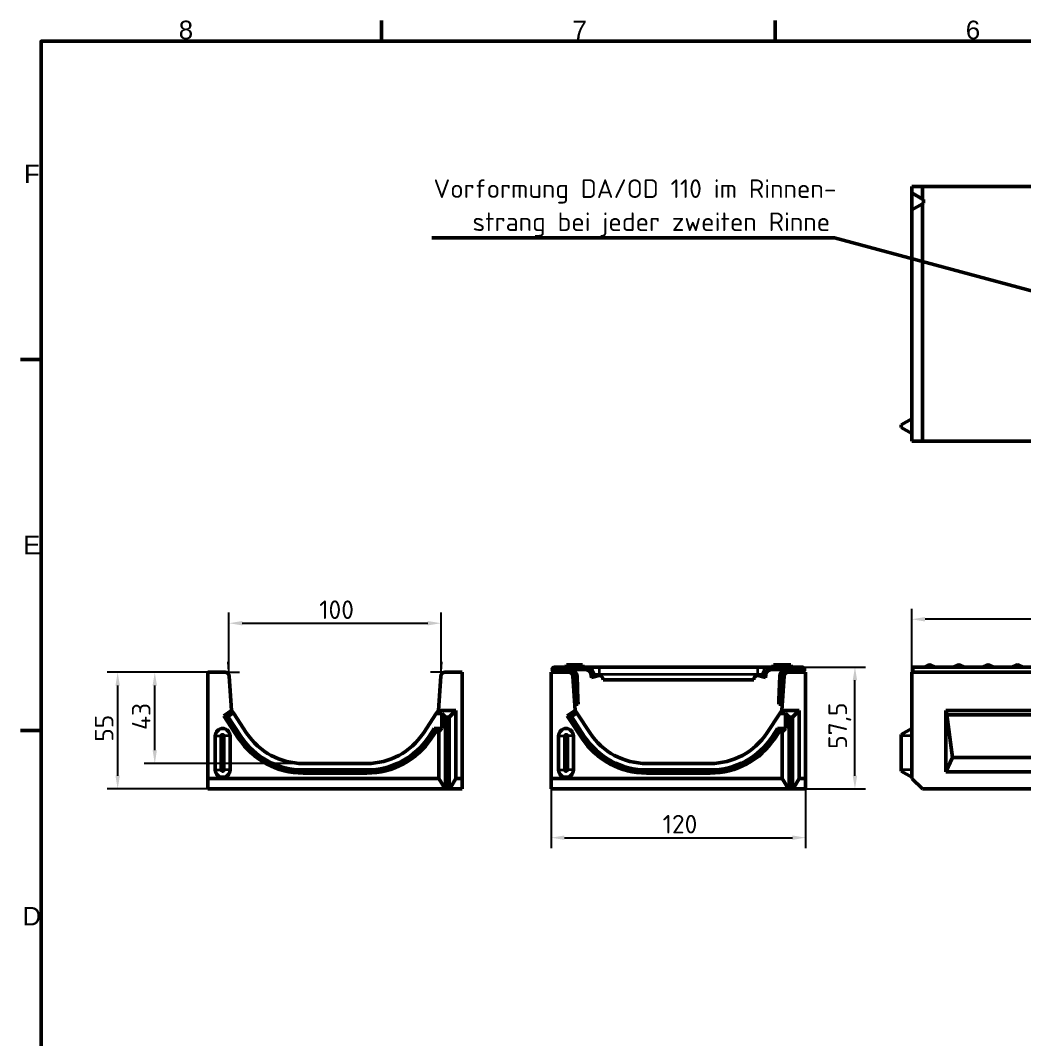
# Model space of a CAD drawing. Header units: millimetres. Extents: x 0 to 2181, y -65 to 1050.
# Drawn here: x 15.3 to 488.9, y 554.3 to 1034.9 of the extents above; entities that cross this region are included whole.
import ezdxf

# ---------------------------------------------------------------- set-up
doc = ezdxf.new("R2010")
doc.units = ezdxf.units.MM
doc.header["$LTSCALE"] = 2.5
for name, color, linetype, lineweight in [('Bemaßung (ISO)', 7, 'Continuous', 25), ('Rahmen_0', 7, 'Continuous', 50), ('Rahmen_2', 7, 'Continuous', 50), ('Sichtbar (ISO)', 7, 'Continuous', 50), ('Sichtbar schmal (ISO)', 7, 'Continuous', 35), ('Symbole(DIN)', 7, 'Continuous', 50)]:
    doc.layers.add(name, color=color, linetype=linetype, lineweight=lineweight)
doc.styles.add('Aktuell-DINNach Layer', font='arial.ttf')
doc.styles.add('Notiztext (DIN)', font='isocpeur.ttf')
doc.styles.add('TXT 3_5', font='isocpeur.ttf')
doc.dimstyles.new('Anrin Standard (DIN)', dxfattribs={"dimscale": 2.5, "dimtxt": 3.5, "dimasz": 2.5, "dimexe": 2, "dimexo": 0, "dimgap": 0.8, "dimtad": 1, "dimrnd": 1e-08, "dimtxsty": 'TXT 3_5', "dimcen": 0.09, "dimdle": 10, "dimclrd": 256, "dimclre": 256, "dimclrt": 256, "dimadec": 0, "dimazin": 2, "dimtfac": 0.714286, "dimtmove": 0, "dimatfit": 3, "dimfxl": 1, "dimtolj": 1, "dimlwd": -1, "dimlwe": -1, "dimarcsym": 0})

# ---------------------------------------------------------------- blocks, each defined once
blk = doc.blocks.new('Ränder Standardrahmen')
at = {"layer": 'Rahmen_0'}
for p, q in [((74.25, 410), (74.25, 413.9)), ((148.5, 410), (148.5, 413.9)), ((10, 350), (6.1, 350)), ((10, 280), (6.1, 280))]:
    blk.add_line(p, q, dxfattribs=at)
at = {"layer": 'Rahmen_0', "flags": 128}
blk.add_lwpolyline([(10, 10), (10, 410), (584, 410), (584, 10), (10, 10)], dxfattribs=at)
at = {"layer": 'Rahmen_2', "char_height": 3.5, "attachment_point": 7, "style": 'Aktuell-DINNach Layer'}
for s, insert in [('8', (35.97, 410.34)), ('7', (110.26, 410.4)), ('6', (184.46, 410.34)), ('F', (6.78, 383.25)), ('E', (6.62, 313.25)), ('D', (6.48, 243.25))]:
    blk.add_mtext(s, dxfattribs=dict(at, insert=insert))
blk = doc.blocks.new('Führungslinientext1')
at = {"layer": 'Symbole(DIN)'}
h = blk.add_hatch(color=256, dxfattribs=at)
edge = h.paths.add_edge_path(flags=0)
edge.add_arc((213.7, 358.37), 1.25, 0, 360)
for p, q in [((83.74, 372.92), (157.21, 372.92)), ((159.71, 372.92), (157.21, 372.92)), ((211.29, 359.02), (159.71, 372.92)), ((211.29, 359.02), (212.5, 358.69))]:
    blk.add_line(p, q, dxfattribs=at)
blk.add_circle((213.7, 358.37), 1.25, dxfattribs=at)
at = {"layer": 'Symbole(DIN)', "char_height": 3.5, "attachment_point": 7, "style": 'Notiztext (DIN)'}
for s, insert in [('Vorformung DA/OD 110 im Rinnen-', (84.04, 379.4)), ('strang bei jeder zweiten Rinne', (91.39, 373.16))]:
    blk.add_mtext(s, dxfattribs=dict(at, insert=insert))
blk = doc.blocks.new('*D3')
at = {"layer": 'Bemaßung (ISO)', "transparency": 16777216}
for p, q in [((265.62, 677.47), (265.62, 644.5)), ((385.62, 677.47), (385.62, 644.5)), ((271.87, 649.5), (379.37, 649.5))]:
    blk.add_line(p, q, dxfattribs=at)
for points in [[(271.87, 650.54), (271.87, 648.45), (265.62, 649.5)], [(379.37, 650.54), (379.37, 648.45), (385.62, 649.5)]]:
    blk.add_solid(points, dxfattribs=at)
at = {"layer": 'Defpoints', "color": 0, "transparency": 16777216}
for p in [(265.62, 677.47), (385.62, 677.47), (385.62, 649.5)]:
    blk.add_point(p, dxfattribs=at)
at = {"layer": 'Bemaßung (ISO)', "transparency": 16777216, "insert": (318.18, 660.25), "char_height": 8.75, "attachment_point": 1, "style": 'TXT 3_5'}
blk.add_mtext('\\A1;120', dxfattribs=at)
blk = doc.blocks.new('*D4')
at = {"layer": 'Bemaßung (ISO)', "transparency": 16777216}
for p, q in [((383.87, 729.97), (413.87, 729.97)), ((408.87, 678.72), (408.87, 723.72)), ((377.51, 672.47), (413.87, 672.47))]:
    blk.add_line(p, q, dxfattribs=at)
for points in [[(407.83, 723.72), (409.91, 723.72), (408.87, 729.97)], [(407.83, 678.72), (409.91, 678.72), (408.87, 672.47)]]:
    blk.add_solid(points, dxfattribs=at)
at = {"layer": 'Defpoints', "color": 0, "transparency": 16777216}
for p in [(383.87, 729.97), (408.87, 729.97), (377.51, 672.47)]:
    blk.add_point(p, dxfattribs=at)
at = {"layer": 'Bemaßung (ISO)', "transparency": 16777216, "insert": (396.37, 691.38), "char_height": 8.75, "attachment_point": 1, "rotation": 90, "style": 'TXT 3_5'}
blk.add_mtext('\\A1;57,5', dxfattribs=at)
blk = doc.blocks.new('*D5')
at = {"layer": 'Bemaßung (ISO)', "transparency": 16777216}
for p, q in [((103.64, 727.47), (56.14, 727.47)), ((61.14, 678.72), (61.14, 721.22)), ((103.64, 672.47), (56.14, 672.47))]:
    blk.add_line(p, q, dxfattribs=at)
for points in [[(60.1, 721.22), (62.18, 721.22), (61.14, 727.47)], [(60.1, 678.72), (62.18, 678.72), (61.14, 672.47)]]:
    blk.add_solid(points, dxfattribs=at)
at = {"layer": 'Defpoints', "color": 0, "transparency": 16777216}
for p in [(61.14, 727.47), (103.64, 727.47), (103.64, 672.47)]:
    blk.add_point(p, dxfattribs=at)
at = {"layer": 'Bemaßung (ISO)', "transparency": 16777216, "insert": (50.39, 694.72), "char_height": 8.75, "attachment_point": 1, "rotation": 90, "style": 'TXT 3_5'}
blk.add_mtext('\\A1;55', dxfattribs=at)
blk = doc.blocks.new('*D6')
at = {"layer": 'Bemaßung (ISO)', "transparency": 16777216}
for p, q in [((103.64, 727.47), (73.64, 727.47)), ((78.64, 690.72), (78.64, 721.22)), ((148.64, 684.47), (73.64, 684.47))]:
    blk.add_line(p, q, dxfattribs=at)
for points in [[(77.6, 721.22), (79.68, 721.22), (78.64, 727.47)], [(77.6, 690.72), (79.68, 690.72), (78.64, 684.47)]]:
    blk.add_solid(points, dxfattribs=at)
at = {"layer": 'Defpoints', "color": 0, "transparency": 16777216}
for p in [(78.64, 727.47), (103.64, 727.47), (148.64, 684.47)]:
    blk.add_point(p, dxfattribs=at)
at = {"layer": 'Bemaßung (ISO)', "transparency": 16777216, "insert": (67.89, 700.29), "char_height": 8.75, "attachment_point": 1, "rotation": 90, "style": 'TXT 3_5'}
blk.add_mtext('\\A1;43', dxfattribs=at)
blk = doc.blocks.new('*D7')
at = {"layer": 'Bemaßung (ISO)', "transparency": 16777216}
for p, q in [((113.64, 727.47), (113.64, 755.61)), ((213.64, 727.47), (213.64, 755.61)), ((119.89, 750.61), (207.39, 750.61))]:
    blk.add_line(p, q, dxfattribs=at)
for points in [[(119.89, 751.65), (119.89, 749.57), (113.64, 750.61)], [(207.39, 751.65), (207.39, 749.57), (213.64, 750.61)]]:
    blk.add_solid(points, dxfattribs=at)
at = {"layer": 'Defpoints', "color": 0, "transparency": 16777216}
for p in [(213.64, 750.61), (113.64, 727.47), (213.64, 727.47)]:
    blk.add_point(p, dxfattribs=at)
at = {"layer": 'Bemaßung (ISO)', "transparency": 16777216, "insert": (156.2, 761.36), "char_height": 8.75, "attachment_point": 1, "style": 'TXT 3_5'}
blk.add_mtext('\\A1;100', dxfattribs=at)
blk = doc.blocks.new('*D8')
at = {"layer": 'Bemaßung (ISO)', "transparency": 16777216}
for p, q in [((435.67, 727.47), (435.67, 757.47)), ((1435.67, 727.47), (1435.67, 757.47)), ((1429.42, 752.47), (441.92, 752.47))]:
    blk.add_line(p, q, dxfattribs=at)
for points in [[(441.92, 753.52), (441.92, 751.43), (435.67, 752.47)], [(1429.42, 753.52), (1429.42, 751.43), (1435.67, 752.47)]]:
    blk.add_solid(points, dxfattribs=at)
at = {"layer": 'Defpoints', "color": 0, "transparency": 16777216}
for p in [(435.67, 752.47), (435.67, 727.47), (1435.67, 727.47)]:
    blk.add_point(p, dxfattribs=at)
at = {"layer": 'Bemaßung (ISO)', "transparency": 16777216, "insert": (925.17, 763.22), "char_height": 8.75, "attachment_point": 1, "style": 'TXT 3_5'}
blk.add_mtext('\\A1;1000', dxfattribs=at)

msp = doc.modelspace()

# ---------------------------------------------------------------- linework, layer by layer
at = {"layer": 'Bemaßung (ISO)'}
for p, q in [((113.771, 725.613), (113.292, 732.461)), ((213.51, 725.613), (213.989, 732.461)), ((111.775, 727.474), (118.64, 727.474)), ((215.505, 727.474), (208.64, 727.474))]:
    msp.add_line(p, q, dxfattribs=at)
at = {"layer": 'Sichtbar (ISO)'}
for p, q in [((435.667, 956.508), (435.667, 953.508)), ((440.667, 956.508), (435.667, 956.508)), ((440.667, 950.622), (440.667, 956.508)), ((596.667, 956.508), (440.667, 956.508)), ((435.667, 953.508), (440.667, 950.622)), ((435.667, 945.508), (435.667, 953.508)), ((440.667, 948.395), (435.667, 945.508)), ((440.667, 950.622), (441.167, 950.333)), ((441.167, 948.684), (440.667, 948.395)), ((440.667, 836.508), (440.667, 948.395)), ((441.167, 950.333), (441.167, 948.684)), ((435.667, 945.508), (435.667, 836.508)), ((435.667, 847.008), (430.667, 844.122)), ((430.667, 842.895), (430.667, 844.122)), ((435.667, 840.008), (430.667, 842.895)), ((435.667, 836.508), (440.667, 836.508)), ((440.667, 836.508), (596.667, 836.508)), ((272.621, 729.974), (272.888, 730.974)), ((272.888, 730.974), (276.74, 730.974)), ((276.61, 730.864), (274.621, 729.974)), ((280.353, 730.974), (276.74, 730.974)), ((277.631, 730.864), (279.621, 729.974)), ((280.621, 729.974), (280.353, 730.974)), ((370.158, 729.974), (370.426, 730.974)), ((370.426, 730.974), (371.21, 730.974)), ((371.21, 730.974), (373.136, 730.974)), ((373.61, 730.864), (371.621, 729.974)), ((373.136, 730.974), (375.068, 730.974)), ((374.631, 730.864), (376.621, 729.974)), ((375.068, 730.974), (375.567, 730.974)), ((375.567, 730.974), (377.655, 730.974)), ((375.728, 730.373), (375.567, 730.974)), ((377.387, 729.974), (377.655, 730.974)), ((377.655, 730.974), (378.595, 730.974)), ((378.595, 730.974), (378.621, 730.974)), ((378.863, 729.974), (378.595, 730.974)), ((378.888, 729.974), (378.621, 730.974)), ((443.481, 730.864), (441.492, 729.974)), ((444.503, 730.864), (446.492, 729.974)), ((457.331, 730.864), (455.342, 729.974)), ((458.353, 730.864), (460.342, 729.974)), ((471.181, 730.864), (469.192, 729.974)), ((472.203, 730.864), (474.192, 729.974)), ((485.031, 730.864), (483.042, 729.974)), ((486.053, 730.864), (488.042, 729.974)), ((103.64, 727.474), (111.775, 727.474)), ((103.64, 677.474), (103.64, 727.474)), ((215.505, 727.474), (223.64, 727.474)), ((223.64, 677.474), (223.64, 727.474)), ((265.621, 727.474), (273.755, 727.474)), ((265.621, 677.474), (265.621, 727.474)), ((279.621, 729.974), (267.371, 729.974)), ((279.621, 728.725), (267.371, 728.725)), ((267.371, 728.723), (274.621, 728.723)), ((274.621, 727.474), (273.755, 727.474)), ((279.621, 729.974), (281.8, 729.974)), ((279.621, 728.725), (279.621, 729.974)), ((281.8, 728.725), (279.621, 728.725)), ((281.8, 729.974), (281.948, 729.974)), ((281.953, 728.725), (281.8, 728.725)), ((288.371, 729.974), (281.948, 729.974)), ((284.559, 724.974), (284.431, 726.443)), ((285.806, 725.356), (287.534, 725.886)), ((362.871, 729.974), (288.371, 729.974)), ((369.293, 729.974), (362.871, 729.974)), ((363.707, 725.886), (365.435, 725.356)), ((366.682, 724.974), (366.81, 726.443)), ((369.441, 728.725), (369.289, 728.725)), ((369.293, 729.974), (369.441, 729.974)), ((369.441, 729.974), (371.621, 729.974)), ((371.621, 728.725), (369.441, 728.725)), ((371.621, 729.974), (371.621, 728.725)), ((371.621, 729.974), (383.871, 729.974)), ((383.871, 728.725), (371.621, 728.725)), ((376.621, 728.723), (383.871, 728.723)), ((377.486, 727.474), (376.621, 727.474)), ((377.486, 727.474), (385.621, 727.474)), ((385.621, 677.474), (385.621, 727.474)), ((435.667, 677.474), (435.667, 727.474)), ((1435.667, 727.474), (435.667, 727.474)), ((436.167, 729.974), (1435.167, 729.974)), ((436.167, 727.474), (436.167, 729.974)), ((113.771, 725.613), (114.899, 709.474)), ((212.382, 709.474), (213.51, 725.613)), ((275.751, 725.613), (276.879, 709.474)), ((276.622, 725.474), (275.948, 722.788)), ((277.006, 714.472), (276.619, 725.543)), ((277.867, 725.587), (278.254, 714.516)), ((284.58, 724.98), (284.559, 724.974)), ((285.806, 725.356), (284.58, 724.98)), ((361.121, 723.974), (290.121, 723.974)), ((366.661, 724.98), (365.435, 725.356)), ((366.682, 724.974), (366.661, 724.98)), ((372.987, 714.516), (373.374, 725.587)), ((374.622, 725.543), (374.235, 714.472)), ((374.362, 709.474), (375.49, 725.613)), ((375.293, 722.788), (374.619, 725.474)), ((276.553, 714.134), (277.041, 713.471)), ((278.254, 714.516), (277.006, 714.472)), ((277.006, 714.472), (277.076, 712.474)), ((277.076, 712.474), (278.324, 712.517)), ((278.324, 712.517), (278.254, 714.516)), ((372.987, 714.516), (372.917, 712.517)), ((372.917, 712.517), (374.165, 712.474)), ((374.235, 714.472), (372.987, 714.516)), ((374.165, 712.474), (374.235, 714.472)), ((374.2, 713.471), (374.688, 714.134)), ((111.147, 706.99), (114.899, 709.474)), ((111.147, 706.99), (113.147, 706.583)), ((118.204, 696.328), (111.147, 706.99)), ((115.334, 708.03), (113.147, 706.583)), ((113.147, 706.583), (119.407, 697.125)), ((114.899, 709.474), (115.854, 708.03)), ((114.899, 709.474), (115.334, 708.03)), ((115.854, 708.03), (115.334, 708.03)), ((115.854, 708.03), (121.956, 698.812)), ((205.325, 698.812), (211.426, 708.03)), ((211.426, 708.03), (212.382, 709.474)), ((214.084, 708.03), (211.426, 708.03)), ((212.382, 709.474), (220.64, 709.474)), ((214.084, 708.03), (214.084, 700.917)), ((214.084, 708.03), (215.816, 706.298)), ((220.64, 709.474), (217.465, 706.298)), ((220.64, 709.474), (220.64, 677.474)), ((273.127, 706.99), (276.879, 709.474)), ((273.127, 706.99), (275.127, 706.583)), ((280.184, 696.328), (273.127, 706.99)), ((277.314, 708.03), (275.127, 706.583)), ((275.127, 706.583), (281.387, 697.125)), ((276.879, 709.474), (277.835, 708.03)), ((276.879, 709.474), (277.314, 708.03)), ((277.835, 708.03), (277.314, 708.03)), ((277.835, 708.03), (283.936, 698.812)), ((367.305, 698.812), (373.406, 708.03)), ((373.406, 708.03), (374.362, 709.474)), ((376.064, 708.03), (373.406, 708.03)), ((374.362, 709.474), (382.621, 709.474)), ((376.064, 708.03), (376.064, 700.917)), ((376.064, 708.03), (377.796, 706.298)), ((382.621, 709.474), (379.445, 706.298)), ((382.621, 709.474), (382.621, 677.474)), ((552.667, 709.474), (451.667, 709.474)), ((451.667, 709.474), (452.203, 707.474)), ((451.667, 680.474), (451.667, 709.474)), ((552.131, 707.474), (452.203, 707.474)), ((452.203, 707.474), (454.844, 687.318)), ((217.465, 706.298), (215.816, 706.298)), ((215.816, 706.298), (215.816, 672.474)), ((217.465, 672.474), (217.465, 706.298)), ((379.445, 706.298), (377.796, 706.298)), ((377.796, 706.298), (377.796, 672.474)), ((379.445, 672.474), (379.445, 706.298)), ((107.14, 681.474), (107.14, 697.474)), ((110.027, 681.474), (110.027, 697.474)), ((111.254, 697.474), (111.254, 681.474)), ((114.14, 697.474), (114.14, 681.474)), ((207.874, 697.125), (210.384, 700.917)), ((211.159, 699.474), (209.077, 696.328)), ((210.384, 700.917), (214.084, 700.917)), ((211.159, 699.474), (210.384, 700.917)), ((212.64, 699.474), (211.159, 699.474)), ((214.084, 700.917), (212.64, 699.474)), ((212.64, 677.474), (212.64, 699.474)), ((269.121, 681.474), (269.121, 697.474)), ((272.007, 681.474), (272.007, 697.474)), ((273.234, 697.474), (273.234, 681.474)), ((276.121, 697.474), (276.121, 681.474)), ((369.854, 697.125), (372.364, 700.917)), ((373.139, 699.474), (371.057, 696.328)), ((372.364, 700.917), (376.064, 700.917)), ((373.139, 699.474), (372.364, 700.917)), ((374.621, 699.474), (373.139, 699.474)), ((376.064, 700.917), (374.621, 699.474)), ((374.621, 677.474), (374.621, 699.474)), ((430.667, 698.087), (435.667, 700.974)), ((430.667, 697.474), (430.667, 698.087)), ((430.667, 697.474), (430.667, 681.474)), ((451.667, 680.474), (454.844, 687.318)), ((454.844, 687.318), (549.491, 687.318)), ((148.64, 684.474), (178.64, 684.474)), ((310.621, 684.474), (340.621, 684.474)), ((148.64, 681.417), (178.64, 681.417)), ((178.64, 679.974), (148.64, 679.974)), ((310.621, 681.417), (340.621, 681.417)), ((340.621, 679.974), (310.621, 679.974)), ((430.667, 680.86), (430.667, 681.474)), ((430.667, 680.86), (435.667, 677.974)), ((552.667, 680.474), (451.667, 680.474)), ((212.64, 677.474), (103.64, 677.474)), ((103.64, 677.474), (103.64, 672.474)), ((215.527, 672.474), (212.64, 677.474)), ((220.64, 677.474), (217.754, 672.474)), ((223.64, 677.474), (220.64, 677.474)), ((223.64, 672.474), (223.64, 677.474)), ((374.621, 677.474), (265.621, 677.474)), ((265.621, 677.474), (265.621, 672.474)), ((377.507, 672.474), (374.621, 677.474)), ((382.621, 677.474), (379.734, 672.474)), ((385.621, 677.474), (382.621, 677.474)), ((385.621, 672.474), (385.621, 677.474)), ((440.667, 672.474), (435.667, 677.474)), ((103.64, 672.474), (215.527, 672.474)), ((215.816, 672.474), (215.527, 672.474)), ((217.465, 672.474), (215.816, 672.474)), ((217.754, 672.474), (217.465, 672.474)), ((217.754, 672.474), (223.64, 672.474)), ((265.621, 672.474), (377.507, 672.474)), ((377.796, 672.474), (377.507, 672.474)), ((379.445, 672.474), (377.796, 672.474)), ((379.734, 672.474), (379.445, 672.474)), ((379.734, 672.474), (385.621, 672.474)), ((596.667, 672.474), (440.667, 672.474))]:
    msp.add_line(p, q, dxfattribs=at)
for centre, radius, start, end in [((277.121, 729.724), 1.25, 65.87463, 114.12537), ((374.121, 729.724), 1.25, 65.87463, 114.12537), ((443.992, 729.724), 1.25, 65.87463, 114.12537), ((457.842, 729.724), 1.25, 65.87463, 114.12537), ((471.692, 729.724), 1.25, 65.87463, 114.12537), ((485.542, 729.724), 1.25, 65.87463, 114.12537), ((111.775, 725.474), 2, 4, 90), ((215.505, 725.474), 2, 90, 176), ((267.371, 728.724), 1.25, 90, 270), ((267.371, 728.724), 0.00111, 90, 270), ((273.755, 725.474), 2, 4, 90), ((274.621, 725.474), 3.249, 2, 90), ((274.621, 725.474), 2, 2, 90), ((281.94, 726.225), 2.5, 5, 90), ((288.121, 723.974), 2, 0, 82.81924), ((363.121, 723.974), 2, 97.18076, 180), ((369.301, 726.225), 2.5, 90, 175), ((376.621, 725.474), 3.249, 90, 178), ((376.621, 725.474), 2, 90, 178), ((377.486, 725.474), 2, 90, 176), ((383.871, 728.724), 1.25, 270, 90), ((383.871, 728.724), 0.00111, 270, 90), ((110.64, 697.474), 3.5, 0, 180), ((110.64, 697.474), 0.613, 0, 180), ((148.64, 716.474), 35.057, 213.49984, 270), ((148.64, 716.474), 32, 213.49984, 270), ((178.64, 716.474), 32, 270, 326.50016), ((178.64, 716.474), 35.057, 270, 326.50016), ((272.621, 697.474), 3.5, 0, 180), ((272.621, 697.474), 0.613, 0, 180), ((310.621, 716.474), 35.057, 213.49984, 270), ((310.621, 716.474), 32, 213.49984, 270), ((340.621, 716.474), 32, 270, 326.50016), ((340.621, 716.474), 35.057, 270, 326.50016), ((148.64, 716.474), 36.5, 213.49984, 270), ((178.64, 716.474), 36.5, 270, 326.50016), ((310.621, 716.474), 36.5, 213.49984, 270), ((340.621, 716.474), 36.5, 270, 326.50016), ((110.64, 681.474), 3.5, 180, 0), ((110.64, 681.474), 0.613, 180, 0), ((272.621, 681.474), 3.5, 180, 0), ((272.621, 681.474), 0.613, 180, 0)]:
    msp.add_arc(centre, radius, start, end, dxfattribs=at)
for points, knots in [([(281.948, 729.974), (282.18, 729.974), (282.433, 729.951), (282.93, 729.852), (283.173, 729.776), (283.602, 729.599), (283.828, 729.481), (284.249, 729.2), (284.445, 729.037), (284.774, 728.71), (284.938, 728.515), (285.22, 728.095), (285.338, 727.87), (285.516, 727.442), (285.592, 727.201), (285.669, 726.82), (285.688, 726.685), (285.7, 726.552)], [0.55555776, 0.55555776, 0.55555776, 0.55555776, 0.62518056, 0.62518056, 0.69480335, 0.69480335, 0.76450244, 0.76450244, 0.83420152, 0.83420152, 0.90379047, 0.90379047, 0.97337941, 0.97337941, 1.04261917, 1.04261917, 1.08026168, 1.08026168, 1.08026168, 1.08026168]), ([(284.451, 726.443), (284.429, 726.695), (284.361, 726.96), (284.151, 727.465), (283.945, 727.773), (283.507, 728.21), (283.198, 728.416), (282.626, 728.652), (282.262, 728.725), (281.953, 728.725)], [0.76237656, 0.76237656, 0.76237656, 0.76237656, 0.83373616, 0.83373616, 0.92641348, 0.92641348, 1.01924205, 1.01924205, 1.1120769, 1.1120769, 1.1120769, 1.1120769]), ([(287.534, 725.886), (287.545, 725.889), (287.555, 725.892), (287.64, 725.917), (287.718, 725.934), (287.924, 725.968), (288.053, 725.977), (288.214, 725.972), (288.243, 725.97), (288.288, 725.967), (288.304, 725.965), (288.329, 725.963), (288.337, 725.962), (288.354, 725.96), (288.362, 725.959), (288.371, 725.958)], [0.001228229, 0.001228229, 0.001228229, 0.001228229, 0.004648992, 0.004648992, 0.029389751, 0.029389751, 0.068905962, 0.068905962, 0.077693724, 0.077693724, 0.082516728, 0.082516728, 0.085093648, 0.085093648, 0.087568489, 0.087568489, 0.087568489, 0.087568489]), ([(362.871, 725.958), (362.884, 725.96), (362.898, 725.961), (362.926, 725.964), (362.941, 725.966), (362.982, 725.969), (363.008, 725.971), (363.085, 725.974), (363.137, 725.974), (363.323, 725.968), (363.455, 725.95), (363.625, 725.91), (363.666, 725.898), (363.707, 725.886)], [0, 0, 0, 0, 0.004080736, 0.004080736, 0.00866605, 0.00866605, 0.016351881, 0.016351881, 0.031890083, 0.031890083, 0.072800189, 0.072800189, 0.086303969, 0.086303969, 0.086303969, 0.086303969]), ([(365.541, 726.552), (365.553, 726.685), (365.572, 726.82), (365.649, 727.201), (365.725, 727.442), (365.903, 727.87), (366.021, 728.095), (366.303, 728.515), (366.467, 728.71), (366.796, 729.037), (366.992, 729.2), (367.413, 729.481), (367.639, 729.599), (368.068, 729.776), (368.311, 729.852), (368.808, 729.951), (369.061, 729.974), (369.293, 729.974)], [1.1434562, 1.1434562, 1.1434562, 1.1434562, 1.1810987, 1.1810987, 1.25033846, 1.25033846, 1.31992741, 1.31992741, 1.38951635, 1.38951635, 1.45921544, 1.45921544, 1.52891452, 1.52891452, 1.59853731, 1.59853731, 1.66816011, 1.66816011, 1.66816011, 1.66816011]), ([(369.289, 728.725), (368.979, 728.725), (368.615, 728.652), (368.043, 728.416), (367.734, 728.21), (367.296, 727.773), (367.09, 727.465), (366.88, 726.96), (366.812, 726.695), (366.79, 726.443)], [0.37051128, 0.37051128, 0.37051128, 0.37051128, 0.46334613, 0.46334613, 0.5561747, 0.5561747, 0.64885202, 0.64885202, 0.72021162, 0.72021162, 0.72021162, 0.72021162])]:
    msp.add_open_spline(points, degree=3, knots=knots, dxfattribs=at)
for points, weights in [([(284.58, 724.98), (284.516, 725.699), (284.451, 726.443)], [1.00000120351, 1.00013835745, 1]), ([(285.7, 726.552), (285.754, 725.942), (285.806, 725.356)], [1, 1.00020123327, 1.00000315487]), ([(365.435, 725.356), (365.487, 725.942), (365.541, 726.552)], [1.00000315487, 1.0002012335, 1]), ([(366.79, 726.443), (366.725, 725.699), (366.661, 724.98)], [1, 1.00013836175, 1.00000120355])]:
    msp.add_rational_spline(points, weights, degree=2, dxfattribs=at)
at = {"layer": 'Sichtbar schmal (ISO)'}
for p, q in [((276.61, 730.864), (277.631, 730.864)), ((276.733, 730.912), (276.74, 730.974)), ((371.028, 729.974), (371.21, 730.974)), ((373.136, 730.652), (373.136, 730.974)), ((374.631, 730.864), (373.61, 730.864)), ((443.481, 730.864), (444.503, 730.864)), ((457.331, 730.864), (458.353, 730.864)), ((471.181, 730.864), (472.203, 730.864)), ((485.031, 730.864), (486.053, 730.864)), ((281.8, 729.974), (281.8, 728.725)), ((284.451, 726.443), (284.431, 726.443)), ((285.7, 726.552), (288.371, 726.552)), ((288.371, 726.552), (288.371, 729.974)), ((288.371, 726.552), (362.871, 726.552)), ((288.371, 726.552), (288.371, 725.958)), ((362.871, 729.974), (362.871, 726.552)), ((362.871, 726.552), (365.541, 726.552)), ((362.871, 726.552), (362.871, 725.958)), ((366.81, 726.443), (366.79, 726.443)), ((369.441, 729.974), (369.441, 728.725)), ((276.112, 720.444), (276.714, 722.843)), ((374.527, 722.843), (375.129, 720.444)), ((276.976, 715.329), (276.417, 716.09)), ((374.824, 716.09), (374.265, 715.329)), ((107.14, 697.474), (110.027, 697.474)), ((114.14, 697.474), (111.254, 697.474)), ((118.204, 696.328), (119.407, 697.125)), ((209.077, 696.328), (207.874, 697.125)), ((269.121, 697.474), (272.007, 697.474)), ((276.121, 697.474), (273.234, 697.474)), ((280.184, 696.328), (281.387, 697.125)), ((371.057, 696.328), (369.854, 697.125)), ((435.667, 697.474), (430.667, 697.474)), ((107.14, 681.474), (110.027, 681.474)), ((114.14, 681.474), (111.254, 681.474)), ((148.64, 679.974), (148.64, 681.417)), ((178.64, 679.974), (178.64, 681.417)), ((269.121, 681.474), (272.007, 681.474)), ((276.121, 681.474), (273.234, 681.474)), ((310.621, 679.974), (310.621, 681.417)), ((340.621, 679.974), (340.621, 681.417)), ((435.667, 681.474), (430.667, 681.474))]:
    msp.add_line(p, q, dxfattribs=at)
msp.add_open_spline([(375.068, 730.974), (375.092, 730.862), (375.116, 730.749), (375.14, 730.637)], degree=3, dxfattribs=at)

# ---------------------------------------------------------------- block references
at = {"xscale": 2.5, "yscale": 2.5, "zscale": 2.5}
msp.add_blockref('Ränder Standardrahmen', (0, 0), dxfattribs=at)
at = {"layer": 'Symbole(DIN)', "xscale": 2.5, "yscale": 2.5, "zscale": 2.5}
msp.add_blockref('Führungslinientext1', (0, 0), dxfattribs=at)

# ---------------------------------------------------------------- dimensions: what is measured, and where the dimension line sits
at = {"layer": 'Bemaßung (ISO)'}
for base, p1, p2, angle, picture, middle in [((213.64, 750.613), (113.64, 727.474), (213.64, 727.474), 180, '*D7', (163.64, 750.613)), ((435.667, 752.474), (1435.667, 727.474), (435.667, 727.474), 180, '*D8', (935.667, 752.474)), ((61.14, 727.474), (103.64, 672.474), (103.64, 727.474), 270, '*D5', (61.14, 699.974)), ((78.64, 727.474), (148.64, 684.474), (103.64, 727.474), 270, '*D6', (78.64, 705.974)), ((408.871, 729.974), (377.507, 672.474), (383.871, 729.974), 270, '*D4', (408.871, 701.224))]:
    dim = msp.add_linear_dim(base=base, p1=p1, p2=p2, angle=angle, dimstyle='Anrin Standard (DIN)', override={"dimgap": 0.8, "dimdec": 2, "dimtol": 0, "dimlim": 0, "dimtp": 0, "dimtm": 0, "dimtdec": 2, "dimtofl": 0, "dimatfit": 1}, dxfattribs=at)
    dim.commit()
    dim.dimension.update_dxf_attribs({"geometry": picture, "text_midpoint": middle, "dimtype": 160})
dim = msp.add_linear_dim(base=(385.621, 649.496), p1=(265.621, 677.474), p2=(385.621, 677.474), dimstyle='Anrin Standard (DIN)', override={"dimgap": 0.8, "dimdec": 2, "dimtol": 0, "dimlim": 0, "dimtp": 0, "dimtm": 0, "dimtdec": 2, "dimtofl": 0, "dimatfit": 1}, dxfattribs=at)
dim.commit()
dim.dimension.update_dxf_attribs({"geometry": '*D3', "text_midpoint": (325.621, 649.496), "dimtype": 160})

doc.saveas('drawing.dxf')
